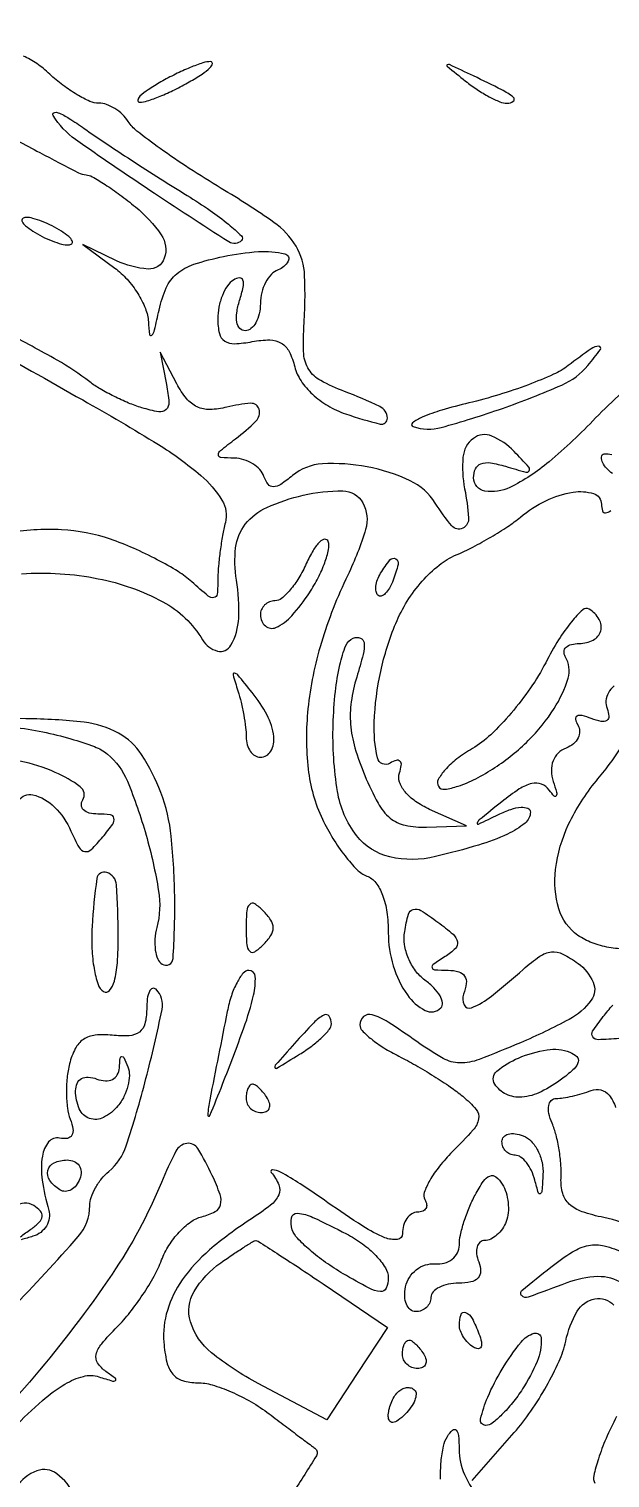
# Model space of a CAD drawing. Extents: x 50 to 925, y 21 to 441.
# Drawn here: x 306.7 to 347.6, y 257.3 to 359.2 of the extents above; entities that cross this region are included whole.
import ezdxf

# ---------------------------------------------------------------- set-up
doc = ezdxf.new("R2010")
doc.units = 0

msp = doc.modelspace()

# ---------------------------------------------------------------- linework, layer by layer
for points in [[(452.57679, 225.095507, -0.000001), (449.993678, 222.798179)], [(444.758148, 218.141907, -0.000001), (443, 216.578295, -0.004631)], [(304.32648, 352.233196, 0.004634), (307.478623, 350.530568, 0.001856), (310.194732, 349.108689, 0.108352), (310.732653, 348.964037, -0.11935), (311.17319, 348.835253, -0.013365), (312.070659, 348.286596, -0.015627), (313.116121, 347.561032, -0.01208), (314.210014, 346.708356, -0.069528), (316.018737, 344.749997, -0.240913), (316.24235, 343.091857, -0.337881), (315.096173, 342.340338, -0.093558), (312.877174, 342.92564), (310.5, 344.057771), (312.75, 342.406913, -0.051903), (313.619681, 341.618048, -0.04266), (314.373817, 340.615887, -0.044361), (314.910185, 339.563038, -0.081925), (315.118315, 338.628028, 0.018619), (315.201813, 337.730602, 0.638836), (315.356501, 337.682104, 0.126428), (315.552493, 338.053013, 0.005837), (315.870459, 339.455684, -0.050813), (316.377066, 341.022186, -0.116328), (317.119489, 342.007077, -0.095305), (318.325398, 342.670902, -0.027086), (320.403079, 343.221417, -0.03378), (322.866394, 343.561821, -0.077617), (324.726473, 343.403074, -0.49093), (324.956096, 342.886117, -0.185341), (324.25, 342.279762, 0.118634), (323.771802, 341.967016, 0.067324), (323.367188, 341.401451, 0.061209), (323.093168, 340.682815, 0.06058), (323, 339.916667, -0.05373), (322.920975, 339.183406, -0.073484), (322.686455, 338.563021, -0.093222), (322.339913, 338.14657, -0.174453), (321.932612, 338, -0.210954), (321.559794, 338.164621, -0.139999), (321.348628, 338.58978, -0.084065), (321.338451, 339.265537, -0.038683), (321.539746, 340.125229, 0.021768), (321.790883, 341.055035, 0.128686), (321.773041, 341.554692, 0.359143), (321.537651, 341.712143, 0.113869), (321.107134, 341.566212, 0.107874), (320.68264, 341.155835, 0.050948), (320.325221, 340.478555, 0.047168), (320.08205, 339.662216, 0.04885), (320, 338.824406, 0.056773), (320.11559, 337.809695, 0.193255), (320.488789, 337.274197, 0.158282), (321.186943, 337.083695, 0.035341), (322.429766, 337.231325, -0.046027), (323.65959, 337.350862, -0.136374), (324.470273, 337.129836, -0.144191), (325.023821, 336.532225, -0.053758), (325.423738, 335.447829, 0.087741), (325.860943, 334.47127, 0.057403), (326.667687, 333.533922, 0.052947), (327.747057, 332.730842, 0.049652), (328.993972, 332.151946, 0.024598), (331.426897, 331.435877, 0.500958), (331.935138, 331.856863, 0.27519), (331.397676, 332.665001, 0.021477), (328.915523, 333.725785, -0.033751), (327.246093, 334.488189, -0.127309), (326.411105, 335.264704, -0.126789), (326.05583, 336.350664, -0.033357), (326.060891, 338.195022, 0.027438), (326.114732, 341.889774, 0.124169), (325.50858, 343.940744, 0.10703), (323.95592, 345.615164, 0.017841), (320.25, 348.012483, -0.009414), (317.989657, 349.421222, -0.011853), (315.954154, 350.813385, -0.010048), (314.310556, 352.046508, -0.08704), (313.70031, 352.723771, 0.063082), (313.300862, 353.211966, 0.051222), (312.76489, 353.625108, 0.052971), (312.180614, 353.906265, 0.085875), (311.638871, 354, -0.105106), (311.007771, 354.134147, -0.028957), (310.101069, 354.602486, -0.027908), (309.111107, 355.266011, -0.025941), (308.175616, 356.051016, 0.034947), (307.260365, 356.791384, 0.046494), (306.330854, 357.320349, 0.054663)], [(303.309909, 337.212373, 0.001756), (310.5, 333.127955, -0.00938), (315.820759, 329.99718, -0.039851), (318.801447, 327.822679, -0.076144), (320.295562, 326.08041, -0.204676), (320.539432, 324.5, 0.017925), (320.342144, 323.595828, 0.011287), (320.173734, 322.52791, 0.01133), (320.055486, 321.468702, 0.02034), (320.013655, 320.595012, -0.019453), (319.961731, 319.468718, -0.34925), (319.729379, 319.222771, -0.213315), (319.324938, 319.338426, -0.009176), (318.183686, 320.333767, 0.045987), (317.216823, 321.059146, 0.017454), (315.748809, 321.893528, 0.017114), (314.080099, 322.694902, 0.020051), (312.445312, 323.33536, 0.071739), (309.01113, 323.996033, 0.052167), (305.121736, 323.772486, 0.046269)], [(348.430899, 333.62176, 0.022012), (346.587078, 331.859767, -0.025829), (343.322424, 328.78731, -0.062243), (340.550655, 326.974877, -0.156576), (338.795931, 326.72017, -0.366251), (338, 327.661007, -0.107792), (338.138016, 328.293763, -0.202721), (338.517221, 328.640891, -0.125566), (339.18988, 328.702557, -0.033246), (340.25, 328.460064, 0.005613), (341.687442, 328.046546, 0.343593), (341.919025, 328.14256, 0.325514), (341.889846, 328.39846, 0.005321), (340.845961, 329.511001, 0.101692), (339.284764, 330.588026, 0.268685), (337.986517, 330.426525, 0.210815), (337.255474, 329.108841, 0.072217), (337.374256, 326.87872, -0.031489), (337.651539, 324.828641, -0.306614), (337.235862, 324.108575, -0.344142), (336.473778, 324.27154, -0.034761), (335.309674, 325.875741, 0.144878), (333.541876, 327.44128, 0.061806), (330.507304, 328.425346, 0.062138), (327.360498, 328.633374, 0.159289), (325.261576, 327.809534, -0.024365), (324.428732, 327.187849, -0.141652), (323.912522, 327.021879, -0.243839), (323.543592, 327.1995, -0.079943), (323.254045, 327.75, 0.105894), (322.968946, 328.230329, 0.068464), (322.467334, 328.642155, 0.064239), (321.835259, 328.926245, 0.068863), (321.166667, 329.031803, -0.017021), (320.204223, 329.082974, -0.406628), (320.043262, 329.269777, -0.210776), (320.197484, 329.56844, -0.007341), (321.25, 330.392046, 0.033749), (322.693785, 331.650137, 0.268973), (322.913175, 332.471419, 0.357983), (322.322672, 332.891901, 0.044317), (320.645069, 332.625766, -0.054403), (319.451946, 332.461028, -0.116578), (318.547167, 332.647832, -0.113517), (317.806586, 333.224712, -0.050001), (317.118947, 334.267358), (315.947755, 336.5), (316.391002, 334.208916, -0.027093), (316.562664, 332.963121, -0.227722), (316.365613, 332.447521, -0.238208), (315.8476, 332.292803, -0.029483), (314.667124, 332.577197, -0.024648), (313.727836, 332.914373, -0.016844), (312.695968, 333.384631, -0.017009), (311.729695, 333.906639, -0.032605), (311, 334.399993, 0.03616), (308.702884, 335.929439, 0.012111), (305.144216, 337.831715, 0.011991)], [(347.772046, 327.953639, -0.061158), (347.367188, 328.308074, -0.066901), (347.092608, 328.71294, -0.116102), (347, 329.106386, -0.379204), (347.200075, 329.332261, -0.097901), (347.728064, 329.293017, -0.052515)], [(306.202912, 320.904127, -0.066084), (311.593868, 320.557539, -0.073812), (316.134561, 318.933246, -0.137696), (318.932001, 316.250022, 0.200728), (319.97647, 315.469051, 0.337518), (320.932926, 315.879282, 0.119277), (321.474969, 317.78461, 0.050194), (321.312686, 320.460569, -0.06935), (321.261782, 322.732954, -0.138424), (321.941841, 324.381845, -0.1215), (323.461121, 325.567557, -0.047158), (326.005594, 326.429558, -0.063163), (328.806108, 326.72819, -0.266346), (330.200064, 325.891603, -0.203255), (330.40342, 324.026648, -0.039622), (329.148373, 320.806498, 0.038872), (327.289867, 316.059053, 0.047998), (326.348575, 311.403753, 0.053713), (326.364439, 307.16067, 0.083192), (327.364293, 303.644739, 0.0266), (328.097522, 302.290537, 0.028543), (328.954867, 301.054702, 0.029707), (329.807742, 300.088105, 0.105897), (330.49529, 299.640181, -0.140148), (331.119798, 299.170443, -0.071746), (331.597304, 298.304986, -0.056215), (331.900578, 297.110385, -0.03409), (332, 295.65383, 0.073655), (332.343836, 293.3324, 0.079356), (333.344132, 291.274619, 0.123428), (334.59383, 290.191017, 0.324223), (335.701165, 290.367832, 0.239185), (335.814927, 290.715949, 0.092172), (335.641713, 291.209506, 0.064692), (335.213243, 291.772487, 0.039939), (334.582029, 292.31636, -0.075147), (333.916208, 292.976858, -0.06116), (333.418918, 293.850997, -0.061459), (333.149816, 294.814706, -0.077747), (333.15503, 295.738527, -0.025432), (333.415285, 296.949586, -0.26483), (333.760061, 297.297891, -0.213259), (334.29246, 297.218783, -0.016979), (335.495129, 296.393014, -0.019786), (336.559293, 295.54087, -0.164471), (336.867385, 295.015039, -0.258067), (336.721124, 294.544117, -0.05024), (335.995129, 293.975828, 0.010783), (335.165327, 293.42584, 0.307289), (335.07746, 293.197712, 0.333094), (335.257249, 293.046548, 0.011785), (336.218615, 293.015313, -0.066381), (336.95579, 292.910317, -0.183316), (337.370571, 292.603647, -0.175917), (337.487469, 292.088798, -0.060424), (337.298676, 291.335955, 0.209892), (337.334818, 290.573559, 0.394362), (337.866946, 290.37425, 0.069811), (339.268376, 291.199691, 0.013869), (341.5, 293.077165, -0.029106), (342.659502, 293.993831, -0.126336), (343.473422, 294.29966, -0.144406), (344.273505, 294.155106, -0.042266), (345.350138, 293.494934, -0.129746), (346.412268, 292.176669, -0.268174), (346.279673, 290.904596, -0.11402), (344.733259, 289.559576, -0.020963), (341.298987, 287.913836, -0.010506), (338.385672, 286.736868, -0.093844), (337.032112, 286.496438, -0.127221), (335.85593, 286.814911, -0.025322), (334.004781, 287.996595, 0.011601), (331.988743, 289.362783, 0.07202), (330.855187, 289.88071, 0.25481), (330.266862, 289.75272, 0.217742), (330, 289.16898, 0.19486), (330.163988, 288.764172, 0.031195), (330.807813, 288.177916, 0.030577), (331.696864, 287.549731, 0.022528), (332.75, 286.96211, -0.013849), (333.930196, 286.330193, -0.010178), (335.203378, 285.56763, -0.0103), (336.379293, 284.796205, -0.022461), (337.240224, 284.14699, -0.042496), (338.177457, 283.227272, -0.227657), (338.357936, 282.554805, -0.137801), (337.975343, 281.781341, -0.013042), (336.505835, 280.233108, 0.027011), (335.597697, 279.221168, 0.038753), (334.917766, 278.227134, 0.043769), (334.523082, 277.377702, 0.229153), (334.574629, 276.879248, -0.097802), (334.700303, 276.543933, -0.175258), (334.647322, 276.258279, -0.170286), (334.42174, 276.067082, -0.091692), (334.059017, 276, 0.140984), (333.655173, 275.88382, 0.099845), (333.311086, 275.557257, 0.084908), (333.079325, 275.068876, 0.068525), (333, 274.492791, -0.380498), (332.634144, 274.081635, -0.12787), (331.768939, 274.201701, -0.044459), (330.209208, 275.015914, -0.01032), (327.75, 276.664652, 0.00771), (325.81181, 277.978795, 0.022144), (324.414512, 278.809035, 0.100346), (323.861341, 278.975207, 0.665767), (323.767486, 278.798328, -0.073156), (324.299424, 277.912664, -0.207145), (324.289759, 277.207075, -0.12367), (323.722638, 276.488737, -0.020339), (322.267486, 275.459236, 0.032811), (319.419773, 273.336069, 0.063012), (317.505097, 271.233585, 0.07935), (316.456872, 269.088045, 0.093303), (316.208823, 266.842512, 0.037313), (316.420665, 265.446907, 0.117932), (316.837649, 264.605308, 0.148135), (317.526183, 264.152357, 0.07206), (318.577849, 264, -0.073282), (319.605256, 263.848606, -0.029219), (320.945432, 263.357841, -0.028147), (322.352535, 262.650623, -0.031623), (323.615141, 261.813925, 0.000467), (324.744361, 260.95989, 0.000665), (325.749482, 260.203282, 0.000366), (326.60067, 259.565291, 0.009864), (326.829903, 259.400689, -0.400534), (326.945605, 258.846577, -0.008249), (325.269055, 256.245737, -0.016246)], [(347.886061, 313.011421, 0.092829), (347.491363, 312.529718, 0.100562), (347.318097, 311.971319, 0.11724), (347.391602, 311.421885, -0.070434), (347.51644, 310.878369, -0.279786), (347.370627, 310.584422, -0.196326), (346.979981, 310.514559, -0.038934), (346.285028, 310.720866, 0.030903), (345.636663, 310.924716, 0.171642), (345.278859, 310.88985, 0.34927), (345.170555, 310.67215, 0.086002), (345.330212, 310.274724, -0.131966), (345.465084, 309.82466, -0.124103), (345.361151, 309.355923, -0.106815), (345.025844, 308.939549, -0.078561), (344.511115, 308.642639, 0.102452), (343.953538, 308.284778, 0.10816), (343.596917, 307.741078, 0.098378), (343.479782, 307.054233, 0.071423), (343.611191, 306.287854, -0.011036), (343.837034, 305.532002, -0.177963), (343.815086, 305.271207, -0.537103), (343.677291, 305.250547, -0.026015), (343.328159, 305.680677, 0.142746), (342.778211, 306.105217, 0.154581), (342.104595, 306.150485, 0.086027), (341.218487, 305.764022, 0.023623), (339.983827, 304.863562, 0.001379), (338.402558, 303.584518, 0.159456), (338.260623, 303.363888, 0.637505), (338.348266, 303.291387, 0.002897), (339.75, 303.968069, -0.030909), (340.623811, 304.331084, -0.063766), (341.347092, 304.481156, -0.114516), (341.818696, 304.409488, -0.307131), (342, 304.142173, -0.228834), (341.62119, 303.35782, -0.058122), (340.385777, 302.592132, -0.037712), (338.349667, 301.817966, -0.013077), (335.3122, 301.004087, -0.11586), (332.109379, 300.988222, -0.173365), (329.77521, 302.481245, -0.12492), (328.425733, 305.587242, -0.048533), (328.122267, 310.298465, -0.017539), (328.279303, 312.61316, -0.031439), (328.593394, 314.491657, -0.035805), (329.016473, 315.858836, -0.211236), (329.535694, 316.375324, -0.177579), (330.039672, 316.382841, -0.294344), (330.291746, 316.059183, -0.08417), (330.226661, 315.234568, -0.012769), (329.780573, 313.636702, 0.039102), (329.392274, 311.897158, 0.055813), (329.344946, 310.317128, 0.051314), (329.651694, 308.669818, 0.027291), (330.346561, 306.71299, 0.025312), (331.27924, 304.764281, 0.094885), (332.134912, 303.719483, 0.12376), (333.185549, 303.213113, 0.058024), (334.698973, 303.081219), (337.5, 303.162438), (334.910604, 304.331219, -0.044995), (333.91457, 304.893502, -0.068817), (333.184107, 305.562185, -0.089275), (332.793602, 306.253758, -0.166931), (332.790336, 306.889196, 0.046635), (332.916872, 307.423667, 0.229452), (332.824434, 307.710434, 0.284104), (332.564869, 307.777887, 0.063636), (332.129732, 307.580179, -0.516943), (331.232766, 307.960093, -0.064183), (331.012072, 310.468928, -0.043247), (331.467599, 314.039571, -0.045644), (332.52764, 317.411908, -0.04114), (333.333801, 318.967937, -0.040736), (334.386197, 320.376485, -0.043217), (335.572603, 321.507081, -0.068191), (336.77764, 322.227394, 0.019042), (337.951117, 322.780809, 0.013419), (339.227455, 323.487365, 0.013568), (340.413367, 324.230145, 0.02755), (341.294547, 324.888663, -0.062135), (343.083019, 326.041987, -0.072961), (345.006612, 326.643319, -0.113312), (346.442485, 326.545037, -0.3305), (347, 325.793725, 0.077825), (347.07364, 325.323475, 0.355076), (347.289278, 325.18289, 0.157127), (347.651308, 325.342976, 0.02162)], [(348.757593, 294.517621, -0.047409), (347.519158, 294.615216, -0.048152), (346.342094, 294.940496, -0.061368), (345.348428, 295.468505, -0.170124), (344.005143, 297.339148, -0.101366), (343.773454, 300.100782, -0.081411), (344.691873, 303.285032, -0.06321), (346.639442, 306.326725, 0.01481), (347.543329, 307.476688, 0.018683), (348.306586, 308.594312, 0.017013)], [(305.991195, 304.959261, -0.313516), (306.984236, 305.352861, -0.140803), (308.516134, 304.495929, -0.090572), (309.67376, 302.805107, 0.019991), (310.243588, 301.654048, 0.225839), (310.644786, 301.36342, 0.246441), (311.100364, 301.504627, 0.023569), (311.910289, 302.391905, 0.016586), (312.613549, 303.298878, 0.212836), (312.699736, 303.709337, 0.318147), (312.443532, 303.944362, 0.031577), (311.563428, 304, -0.060527), (310.964215, 304.072804, -0.129297), (310.557783, 304.2943, -0.191499), (310.405016, 304.621994, -0.154049), (310.501157, 305.001873, 0.388255), (310.328084, 305.916054, 0.058877), (308.571105, 306.934651, 0.048909), (306.085273, 307.731028, 0.053124)], [(305.493328, 269.199154, 0.011718), (310.178133, 274.279545, 0.182351), (311, 276.458143, -0.083045), (311.096544, 277.035414, -0.04396), (311.392819, 277.700137, -0.042167), (311.825571, 278.34447, -0.050633), (312.337258, 278.864936, 0.140891), (313.556232, 280.653866, 0.016069), (314.949172, 285.389763, 0.012567), (316.083528, 290.261042, 0.252429), (315.66106, 291.672273, 0.289925), (315.41309, 291.727991, 0.200391), (315.194186, 291.528555, 0.079089), (315.045543, 291.008715, 0.030174), (315, 290.254723, -0.061246), (314.87637, 289.249228, -0.172941), (314.490025, 288.668668, -0.147683), (313.775911, 288.40971, -0.041015), (312.571913, 288.442649, 0.052618), (311.384045, 288.447633, 0.122908), (310.5534, 288.148624, 0.126715), (309.976166, 287.501777, 0.057714), (309.572805, 286.434056, 0.036457), (309.399803, 285.444171, 0.028301), (309.352172, 284.351266, 0.029019), (309.425435, 283.321916, 0.059402), (309.623573, 282.538569, -0.048442), (309.814229, 281.848605, -0.173442), (309.737717, 281.404676, -0.233457), (309.422505, 281.189973, -0.087241), (308.872681, 281.209106, 0.280235), (308.100872, 280.938148, 0.135119), (307.659139, 279.943929, 0.072842), (307.652286, 278.259062, 0.034285), (308.106927, 276.125, -0.108296), (308.142029, 275.565832, -0.098284), (307.94391, 275.021387, -0.094098), (307.54284, 274.575543, -0.089847), (307, 274.298869, -0.005734), (306.176424, 274.06144, -0.411349)], [(348.231042, 288.20705, -0.013307), (346.781577, 288.125849, -0.249824), (346.385983, 288.321981, -0.312359), (346.379845, 288.721006, -0.018563), (347.126611, 289.751146, -0.013898), (347.79372, 290.555871, -0.006888)], [(349.524734, 274.798058, 0.068388), (347.163481, 275.617304, -0.032905), (345.641397, 276.027402, -0.103479), (344.736035, 276.564205, -0.139624), (344.273582, 277.315237, -0.082188), (344.156509, 278.370761, 0.032185), (344.146322, 279.313654, 0.021351), (344.019053, 280.388598, 0.021516), (343.804852, 281.42627, 0.038664), (343.528325, 282.25, -0.044596), (343.304243, 282.944669, -0.096087), (343.286712, 283.504268, -0.159063), (343.469879, 283.859776, -0.197396), (343.811224, 284, 0.038828), (344.305593, 284.038448, 0.01641), (344.959983, 284.162977, 0.01612), (345.65358, 284.342375, 0.02027), (346.28225, 284.554815, -0.15653), (346.967377, 284.593131, -0.162424), (347.534908, 284.223965, -0.090978), (347.992771, 283.366787, -0.027943)], [(305.642297, 260.832746, -0.016869), (307.666278, 262.745095, -0.046281), (309.252259, 263.903436, -0.070587), (310.548266, 264.447376, -0.143708), (311.642297, 264.415612, 0.005796), (312.590891, 264.119166, 0.239691), (312.795952, 264.156311, 0.493745), (312.79648, 264.294324, 0.009383), (312.131966, 264.787634, -0.091397), (311.551428, 265.387915, -0.211387), (311.447701, 265.993084, -0.115058), (311.834643, 266.743645, -0.020075), (312.9219, 267.9219, 0.030075), (313.819297, 268.934273, 0.019768), (314.731521, 270.197034, 0.019906), (315.524616, 271.501509, 0.0358), (316.051974, 272.636702, -0.051079), (316.561229, 273.650789, -0.045376), (317.283494, 274.584979, -0.048005), (318.097976, 275.308055, -0.09385), (318.879296, 275.678686, 0.054978), (319.818152, 276.038115, 0.214651), (320.195972, 276.512623, 0.148653), (320.162941, 277.236689, 0.023335), (319.617256, 278.574116, 0.029333), (318.599865, 280.469169, 0.297562), (317.829578, 280.832753, 0.243244), (317.063196, 280.291791, 0.02156), (316.032445, 278.078329, -0.050683), (312.562632, 271.634967, -0.027418), (307.105956, 264.458253, -0.027189), (301.101138, 258.131112, -0.071363)], [(306.112642, 274.266476, -0.004807), (306.856763, 274.798869, 0.04109), (307.445165, 275.288021, 0.170237), (307.64642, 275.696413, 0.218055), (307.525301, 276.076145, 0.069883), (307.058583, 276.463794, 0.318161), (305.739539, 276.381254, 0.019294)], [(348.491798, 270.984614, 0.149822), (346.743819, 271.459646, 0.083), (344.556537, 271.021495, -0.004378), (341.853978, 270.020981, -0.288906), (341.390287, 270.12306, -0.444441), (341.406933, 270.494124, -0.005752), (343.435929, 272.128262, -0.0269), (344.967018, 273.204603, -0.091794), (346.095409, 273.649902, -0.108934), (347.198877, 273.623173, -0.046608), (348.600006, 273.136388, -0.05273)], [(337.901081, 257.123307), (340.854771, 260.487374, 0.029059), (342.035153, 262.000665, 0.022773), (343.139161, 263.766316, 0.023287), (344.016977, 265.508673, 0.051024), (344.483685, 266.92572, -0.076644), (345.294528, 269.021272, -0.220173), (346.537467, 269.899609, -0.253876), (347.869361, 269.464882, -0.094244)], [(348.058273, 261.617924, 0.017185), (347.323217, 260.072679, 0.023982), (346.781703, 258.641354, 0.021838), (346.453564, 257.455998, 0.197502), (346.53934, 256.936346, -0.356751)], [(335.682446, 257.209794, -0.028901), (335.718924, 258.453081, -0.030182), (335.879624, 259.534938, -0.089665), (336.161294, 260.226739, -0.060485), (336.524903, 260.670602, -0.421729), (336.77689, 260.661891, -0.165731), (336.942395, 260.280647, -0.018518), (336.984687, 259.321429, 0.101859), (337.36268, 257.548403, 0.068141), (338.44896, 255.773193, 0.071491)], [(309.956827, 256.08067, 0.106173), (308.676064, 257.592171, 0.258909), (307.27994, 257.802603, 0.158793), (305.822715, 256.643245, 0.042095)]]:
    msp.add_lwpolyline(points, format="xyb")
for points in [[(316, 355.5, 0.015971), (315.104717, 354.949553, 0.044533), (314.528125, 354.490678, 0.159421), (314.379685, 354.214649, 0.467127), (314.5, 354.070871, 0.080198), (315.040442, 354.158117, 0.01689), (315.940625, 354.490678, 0.01729), (316.969531, 354.952921, 0.015627), (318, 355.5, 0.015971), (318.895283, 356.050447, 0.044533), (319.471875, 356.509322, 0.159421), (319.620315, 356.785351, 0.467127), (319.5, 356.929129, 0.080198), (318.959558, 356.841883, 0.01689), (318.059375, 356.509322, 0.01729), (317.030469, 356.047079, 0.015627)], [(337.44113, 355.555166, 0.022242), (338.255882, 354.959902, 0.024166), (339.098616, 354.45683, 0.024594), (339.85653, 354.099395, 0.098188), (340.357796, 354, 0.161007), (340.797238, 354.145272, 0.489146), (340.803239, 354.413176, 0.053694), (339.985372, 354.944414, 0.006075), (338, 355.919712, 0.001053), (336.311599, 356.719453, 0.260205), (336.150225, 356.708322, 0.508695), (336.14463, 356.60011, 0.001461)], [(317.84448, 347.515746, -0.013139), (319.473511, 346.458463, -0.022745), (320.760779, 345.485047, -0.019827), (321.669379, 344.667693, -0.418076), (321.671549, 344.338215, -0.352659), (320.777096, 344.241857, -0.003754), (315.212749, 347.873735, -0.007559), (310.002938, 351.444844, -0.100639), (308.419273, 353.130619, -0.445348), (308.476484, 353.326342, -0.213538), (308.77128, 353.334509, -0.042264), (309.538111, 352.937686, -0.013486), (310.607257, 352.223406, 0.006846), (312.020619, 351.251769, 0.002965), (313.926448, 349.995921, 0.002933), (315.969471, 348.68397, 0.003891)], [(307, 345, 0.026766), (307.647707, 344.628962, 0.024204), (308.353125, 344.315379, 0.024967), (309.012663, 344.096832, 0.067616), (309.5, 344.030626, 0.190341), (309.732273, 344.122372, 0.335455), (309.765625, 344.315379, 0.102785), (309.514186, 344.625641, 0.027796), (309, 345, 0.026766), (308.352293, 345.371038, 0.024204), (307.646875, 345.684621, 0.024967), (306.987337, 345.903168, 0.067616), (306.5, 345.969374, 0.190341), (306.267727, 345.877628, 0.335455), (306.234375, 345.684621, 0.102785), (306.485814, 345.374359, 0.027796)], [(344.668553, 335.548399, -0.05686), (343.628247, 334.931969, -0.015442), (341.856831, 334.202906, -0.015417), (339.781619, 333.495043, -0.015458), (337.668553, 332.917097, 0.012298), (335.767555, 332.410043, 0.028879), (334.38414, 331.916006, 0.064342), (333.701507, 331.516728, 0.599265), (333.745542, 331.255048, 0.148977), (335.729959, 331.19839, 0.017267), (340.027777, 332.536181, 0.018791), (344.216698, 334.179608, 0.117187), (346.045484, 335.554804, 0.015695), (346.923488, 336.682985, 0.614963), (346.810576, 336.903762, 0.155357), (346.272258, 336.7296, 0.006842)], [(326.233632, 321.613421, -0.030152), (325.702798, 320.612944, -0.038606), (325.092614, 319.767692, -0.042694), (324.493931, 319.171853, -0.176211), (324.021439, 319, 0.096892), (323.631586, 318.923737, 0.097414), (323.300048, 318.70625, 0.098434), (323.078058, 318.381607, 0.101227), (323, 318, 0.216754), (323.350073, 317.230402, 0.293547), (324.086119, 317.122216, 0.104923), (325.216512, 317.953686, 0.036887), (326.447997, 319.560978, 0.026144), (327.064529, 320.618642, 0.030882), (327.530045, 321.678824, 0.032288), (327.803438, 322.603588, 0.137009), (327.7752, 323.174399, 0.358828), (327.533044, 323.326222, 0.16719), (327.177654, 323.149994, 0.06319), (326.715824, 322.546168, 0.024803)], [(332.345077, 320.456872, -0.035865), (332.083816, 319.899181, -0.069269), (331.786868, 319.507038, -0.118528), (331.50546, 319.335123, -0.281567), (331.276326, 319.390341, -0.156651), (331.142323, 319.651151, -0.070517), (331.133355, 320.040231, -0.059701), (331.242038, 320.490157, -0.049364), (331.458881, 320.933469, -0.030391), (332.120758, 321.871774, -0.36195), (332.525317, 321.954259, -0.344086), (332.696703, 321.564815, -0.029555)], [(343.075786, 314.647352, -0.032462), (342.013684, 312.875247, -0.025583), (340.648886, 311.102102, -0.026226), (339.204728, 309.581404, -0.056361), (337.91582, 308.609345, 0.02965), (336.826071, 307.875195, 0.04662), (335.997191, 307.110256, 0.059483), (335.514538, 306.4248, 0.268229), (335.528408, 305.954035, 0.294424), (335.966096, 305.745539, 0.0481), (336.926872, 305.964668, 0.039934), (338.151674, 306.482783, 0.024889), (339.497585, 307.27099, 0.049683), (341.851845, 309.170273, 0.056776), (343.668575, 311.420344, 0.067548), (344.650381, 313.555927, 0.215654), (344.453687, 315.074936, -0.15493), (344.365565, 315.425667, -0.191457), (344.50787, 315.728262, -0.128764), (344.885196, 315.932806, -0.06023), (345.440983, 316, 0.119761), (346.422478, 316.23851, 0.205589), (346.948631, 316.877969, 0.207249), (346.845283, 317.695514, 0.12128), (346.142329, 318.412036, 0.336673), (345.679861, 318.367534, 0.035466), (344.887743, 317.524813, 0.032519), (343.984403, 316.255549, 0.019624)], [(321.418365, 312.668213, -0.01875), (321.641135, 311.863158, -0.013845), (321.829145, 310.957913, -0.014034), (321.959236, 310.091426, -0.030248), (322, 309.418213, 0.068778), (322.074918, 308.876152, 0.085072), (322.29375, 308.4166, 0.099897), (322.618662, 308.109321, 0.140509), (323, 308, 0.269962), (323.740062, 308.430987, 0.162146), (323.942537, 309.458304, 0.088888), (323.470355, 310.962296, 0.050589), (322.418365, 312.55887, 0.002861), (321.409, 313.783283, 0.194068), (321.176033, 313.908229, 0.533799), (321.077703, 313.791267, 0.00647)], [(305.614345, 310.124976, -0.018445), (307.683104, 309.782098, -0.019852), (309.670212, 309.294068, -0.01983), (311.333245, 308.742617, -0.083414), (312.239705, 308.216026, -0.122295), (313.641833, 306.311797, -0.028369), (314.957667, 302.526946, -0.029107), (315.837734, 298.585242, -0.104692), (315.716949, 296.025613, 0.045654), (315.581523, 295.20996, 0.054593), (315.609382, 294.431927, 0.063647), (315.784826, 293.802877, 0.155769), (316.09388, 293.441979, 0.564919), (316.85289, 293.832197, 0.018895), (316.975381, 297.957316, 0.023738), (316.72626, 302.435904, 0.065164), (315.996118, 305.510211, 0.052861), (314.64232, 308.182326, 0.124458), (313.01621, 309.692914, 0.097606), (310.603954, 310.455922, 0.025014), (306.5, 310.709598), (300.5, 310.779896)], [(311.159783, 296.081096, 0.025385), (311.147131, 294.53372, 0.033032), (311.300719, 293.125337, 0.034834), (311.577608, 292.014594, 0.177654), (311.964275, 291.522079, 0.37539), (312.394385, 291.593544, 0.1078), (312.728306, 292.245815, 0.048432), (312.938157, 293.533121, 0.016203), (313, 295.440983, 0.017374), (312.875889, 299.011579, 0.300197), (312.200607, 299.894787, 0.473367), (311.492118, 299.46092, 0.019541)], [(322, 296, 0.018208), (322.04368, 294.800928, 0.180052), (322.25, 294.35, 0.354955), (322.601187, 294.313616, 0.051663), (323.2, 294.8, 0.049631), (323.734592, 295.452741, 0.147822), (323.9, 296, 0.147822), (323.734592, 296.547259, 0.049631), (323.2, 297.2, 0.051663), (322.601187, 297.686384, 0.354955), (322.25, 297.65, 0.180052), (322.04368, 297.199072, 0.018208)], [(320.673333, 290.116663, 0.00049), (319.437955, 283.908114, 0.032708), (319.297438, 282.83366, 0.845295), (319.446315, 282.798497, 0.006393), (320.342082, 285, 0.006265), (321.839132, 288.96384, 0.030333), (322.522119, 291.269907, 0.067953), (322.641554, 292.57022, 0.401354), (322.192388, 293, 0.225755), (321.790681, 292.808885, 0.049484), (321.35743, 292.15302, 0.04232), (320.963012, 291.220906, 0.029587)], [(325.404988, 287.858346, 0.001098), (324.049676, 286.327905, 0.295422), (324.024907, 286.161867, 0.449461), (324.151131, 286.122881, 0.001408), (325.75, 287.098893, 0.022758), (326.611539, 287.683742, 0.029718), (327.339063, 288.298162, 0.030245), (327.864302, 288.862427, 0.174005), (328, 289.240547, 0.153294), (327.832959, 289.772584, 0.379767), (327.466776, 289.860827, 0.079523), (326.758426, 289.324427, 0.009245)], [(344.27939, 285.413537, -0.046786), (342.756379, 284.468187, -0.094667), (341.402482, 284.088769, -0.13221), (340.301814, 284.287276, -0.144977), (339.494772, 285.008459, -0.373702), (339.641985, 285.910971, -0.073287), (341.164839, 286.839469, -0.061255), (343.180304, 287.416531, -0.130768), (344.77939, 287.250332, -0.099832), (345.265325, 286.943893, -0.275396), (345.369751, 286.56905, -0.139267), (345.07977, 286.088049, -0.025631)], [(312.981234, 283.477388, -0.099655), (311.969986, 282.660604, -0.207784), (310.979276, 282.590117, -0.209954), (310.258811, 283.264813, -0.10142), (310, 284.527632, -0.102783), (310.109216, 285.053314, -0.164887), (310.413947, 285.389385, -0.145256), (310.893224, 285.496028, -0.07435), (311.5, 285.361626, 0.077093), (312.09785, 285.23262, 0.130276), (312.597036, 285.334043, 0.150075), (312.934498, 285.653162, 0.114823), (313.078947, 286.143011, -0.011504), (313.135088, 286.833558, -0.349211), (313.248919, 286.949532, -0.32809), (313.39541, 286.867347, -0.010884), (313.673488, 286.216378, -0.101213), (313.782447, 285.618301, -0.056566), (313.682821, 284.882305, -0.053086), (313.404883, 284.129387, -0.058321)], [(322, 284, 0.105053), (322.081062, 283.618444, 0.099167), (322.311086, 283.29375, 0.09642), (322.654762, 283.076123, 0.093332), (323.059017, 283, 0.108972), (323.413961, 283.078288, 0.182303), (323.6254, 283.29375, 0.161196), (323.656512, 283.6179, 0.082592), (323.5, 284, 0.029505), (323.231006, 284.382774, 0.035638), (322.933975, 284.70625, 0.038439), (322.65171, 284.934461, 0.151918), (322.440983, 285, 0.210953), (322.272352, 284.92554, 0.081139), (322.129539, 284.70625, 0.061769), (322.032345, 284.382849, 0.042167)], [(342.883999, 278.643011, -0.004734), (342.810667, 277.490571, -0.228049), (342.698298, 277.294969, -0.509086), (342.563609, 277.342743, -0.008138), (342.310674, 278.25, 0.046657), (342.067143, 278.919531, 0.05682), (341.715479, 279.485937, 0.067019), (341.31495, 279.872626, 0.159836), (340.926676, 280, -0.103654), (340.57308, 280.074099, -0.098916), (340.272211, 280.284531, -0.096793), (340.070589, 280.598889, -0.094607), (340, 280.968615, -0.184534), (340.122486, 281.289193, -0.147206), (340.440625, 281.483616, -0.100118), (340.925634, 281.511135, -0.055937), (341.5, 281.361626, -0.113337), (342.064862, 280.981685, -0.070637), (342.5253, 280.325597, -0.065103), (342.816273, 279.505282, -0.066327)], [(310.299874, 278.339077, -0.072964), (310.038019, 277.873216, -0.102671), (309.67711, 277.563991, -0.124062), (309.276104, 277.458628, -0.141852), (308.895215, 277.564761, -0.098175), (308.18495, 278.225509, -0.219309), (308.045933, 278.933098, -0.231435), (308.491911, 279.470552, -0.106219), (309.404659, 279.666667, -0.102337), (309.900806, 279.564043, -0.143367), (310.247051, 279.276687, -0.141836), (310.385925, 278.845357, -0.09935)], [(340.300491, 275.340684, -0.060184), (340.029264, 274.828031, -0.059906), (339.643398, 274.393826, -0.065568), (339.206668, 274.099093, -0.116196), (338.786022, 274, 0.177953), (338.453387, 273.877741, 0.148741), (338.248856, 273.559375, 0.102995), (338.21462, 273.074266, 0.057964), (338.361626, 272.5, -0.086117), (338.492319, 271.836898, -0.195231), (338.31408, 271.367392, -0.155809), (337.816231, 271.0868, -0.051069), (336.968615, 271, 0.048824), (336.215246, 270.926259, 0.068824), (335.578281, 270.70625, 0.089007), (335.149351, 270.381831, 0.188615), (335, 270, -0.106506), (334.917795, 269.618461, -0.099407), (334.684711, 269.29375, -0.096023), (334.336415, 269.07607, -0.092041), (333.926676, 269, -0.177231), (333.54708, 269.138916, -0.121317), (333.274872, 269.514063, -0.089851), (333.155921, 270.080396, -0.057962), (333.214991, 270.75, -0.091656), (333.482746, 271.407769, -0.08541), (333.973206, 271.945139, -0.08679), (334.607319, 272.281296, -0.099141), (335.288315, 272.361111, 0.084344), (335.941935, 272.418334, 0.100268), (336.497192, 272.690318, 0.109851), (336.867561, 273.133063, 0.12002), (337, 273.676853, -0.054275), (337.07646, 274.379157, -0.021906), (337.325324, 275.312059, -0.021367), (337.683518, 276.301852, -0.025366), (338.107487, 277.200841, -0.025541), (338.691184, 278.169167, -0.148927), (339.148219, 278.539947, -0.2725), (339.572192, 278.477522, -0.084942), (340.014967, 277.975783, -0.064847), (340.283215, 277.381596, -0.046688), (340.428837, 276.667776, -0.047135), (340.438709, 275.948956, -0.071607)], [(329.04966, 274.47432, -0.038736), (330.17861, 273.77486, -0.044212), (331.133338, 272.936687, -0.049357), (331.794535, 272.090549, -0.142115), (332, 271.382268, -0.101053), (331.850662, 270.650908, -0.325179), (331.448635, 270.410378, -0.100837), (330.649038, 270.649526, -0.009246), (328.830278, 271.667114, -0.021452), (327.586541, 272.466934, -0.024391), (326.470164, 273.339032, -0.024601), (325.605228, 274.162966, -0.110124), (325.246945, 274.759166, -0.126482), (325.188031, 275.59795, -0.383285), (325.603946, 275.918923, -0.09101), (326.697962, 275.632236, -0.009861)], [(327.424044, 270.946581), (331.948353, 267.893162), (329.815644, 264.639681), (327.682934, 261.386199), (322.849879, 263.943099, -0.048087), (319.557767, 266.112774, -0.149142), (318.081177, 268.29029, -0.212756), (318.336328, 270.415626, -0.105651), (320.222506, 272.443296, -0.004484), (321.090682, 273.039856, -0.006754), (321.858939, 273.542718, -0.00308), (322.518895, 273.956386, -0.139326), (322.672374, 274, -0.142898), (322.835061, 273.952535, -0.000851), (324.161964, 273.103058, -0.003451), (325.673342, 272.117043, -0.002179)], [(338.381557, 267.448062, -0.036408), (338.556862, 266.868281, -0.155351), (338.525685, 266.512472, -0.32948), (338.325929, 266.393111, -0.1144), (337.988546, 266.507079, -0.061454), (337.610411, 266.810572, -0.051183), (337.290385, 267.21498, -0.053277), (337.072509, 267.65395, -0.088797), (337, 268.059017, -0.079093), (337.117673, 268.798253, -0.444011), (337.441482, 268.942608, -0.168622), (337.894727, 268.51997, -0.029964)], [(341.447997, 263.560978, -0.023306), (340.738096, 262.580432, -0.02985), (339.992597, 261.752287, -0.03055), (339.309084, 261.156294, -0.165492), (338.849806, 261, -0.482295), (338.497595, 261.442719, -0.044028), (339.000185, 262.986506, -0.036403), (340.010184, 264.94799, -0.030842), (341.346133, 266.859653, -0.153178), (342.259218, 267.477903, -0.492688), (342.764792, 267.113628, -0.106137), (342.468907, 265.493248, -0.047021)], [(334.5, 266, -0.082592), (334.656512, 265.6179, -0.161196), (334.6254, 265.29375, -0.182303), (334.413961, 265.078288, -0.108972), (334.059017, 265, -0.093332), (333.654762, 265.076123, -0.09642), (333.311086, 265.29375, -0.099167), (333.081062, 265.618444, -0.105053), (333, 266, -0.042167), (333.032345, 266.382849, -0.061769), (333.129539, 266.70625, -0.081139), (333.272352, 266.92554, -0.210953), (333.440983, 267, -0.151918), (333.65171, 266.934461, -0.038439), (333.933975, 266.70625, -0.035638), (334.231006, 266.382774, -0.029505)], [(333.183333, 261.783333, -0.034019), (332.693024, 261.355562, -0.131573), (332.322581, 261.204271, -0.290264), (332.093678, 261.31173, -0.142677), (332, 261.633333, -0.054831), (332.048893, 262.07784, -0.038674), (332.195833, 262.558958, -0.039129), (332.411277, 263.002755, -0.063896), (332.666667, 263.333333, -0.075941), (332.96028, 263.549128, -0.089268), (333.289271, 263.652396, -0.100736), (333.601612, 263.629018, -0.128169), (333.85, 263.483333, -0.212536), (333.959631, 263.197768, -0.080535), (333.867292, 262.770833, -0.061283), (333.5985, 262.274266, -0.041736)]]:
    msp.add_lwpolyline(points, format="xyb", close=True)

doc.saveas('drawing.dxf')
